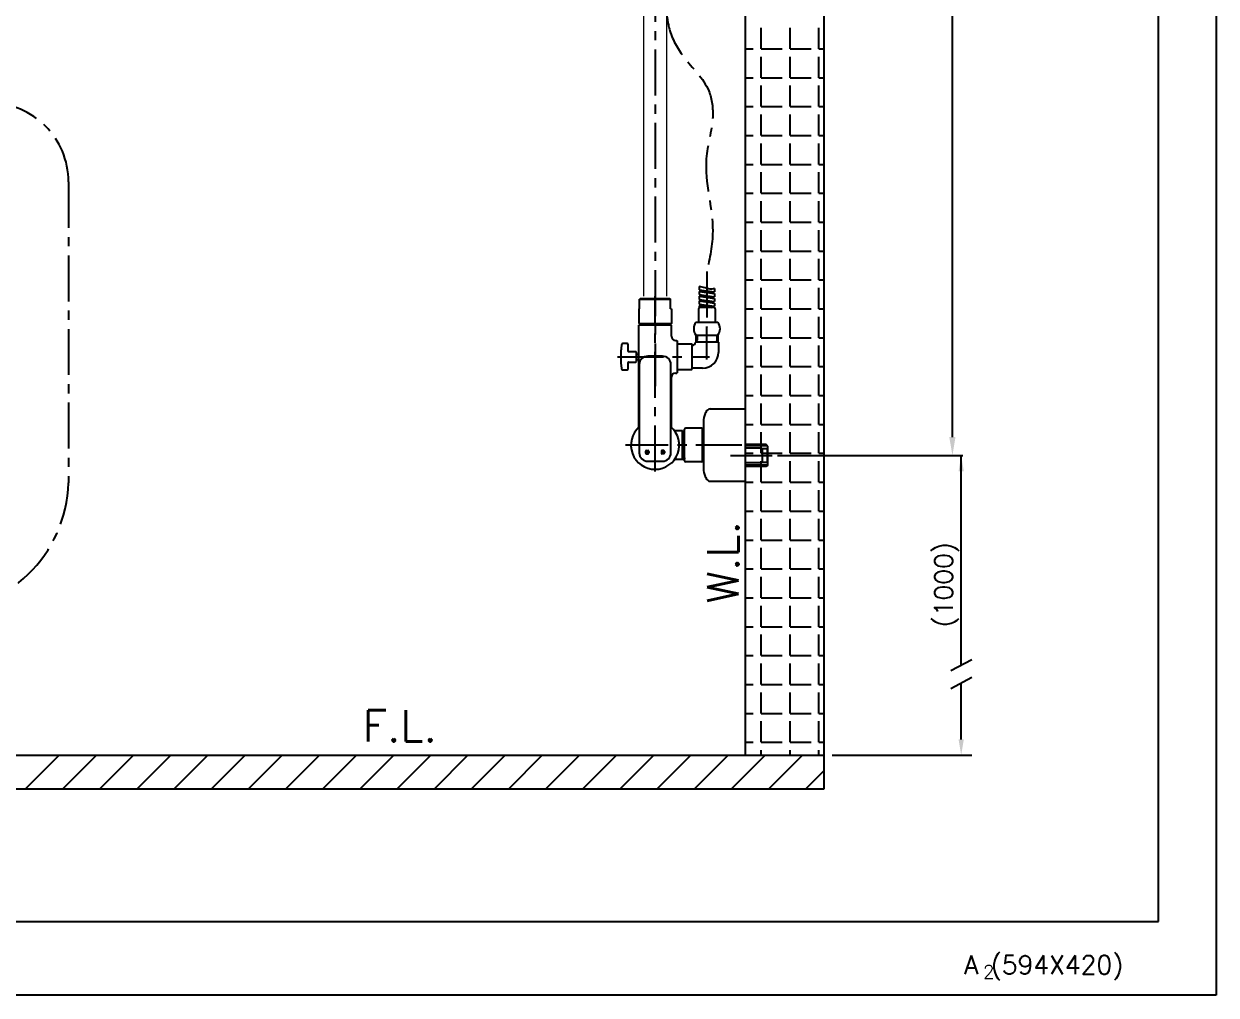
# Model space of a CAD drawing. Extents: x -5853 to -5433, y -3863 to -3269.
# Drawn here: x -5659.5 to -5432.7, y -3863.4 to -3678.5 of the extents above; entities that cross this region are included whole.
import ezdxf

# ---------------------------------------------------------------- set-up
doc = ezdxf.new("R2010")
doc.units = 0
doc.header["$LTSCALE"] = 7
doc.linetypes.add('CENTER', pattern=[2, 1.25, -0.25, 0.25, -0.25])
doc.layers.get('0').update_dxf_attribs({"color": 2, "linetype": 'CONTINUOUS'})
doc.layers.get('Defpoints').update_dxf_attribs({"linetype": 'CONTINUOUS'})
for name, color, linetype in [('CL', 1, 'CENTER'), ('D', 2, 'CONTINUOUS'), ('DWG', 7, 'CONTINUOUS'), ('HT', 3, 'CONTINUOUS')]:
    doc.layers.add(name, color=color, linetype=linetype)
doc.styles.add('DD', font='romans', dxfattribs={"bigfont": 'GHS.shx'})
doc.styles.add('GHS', font='ROMANS.shx', dxfattribs={"bigfont": 'GHS.shx'})
doc.dimstyles.new('DWJ', dxfattribs={"dimscale": 0, "dimtxt": 3.5, "dimasz": 3.5, "dimexe": 2, "dimexo": 1, "dimgap": 1, "dimtad": 1, "dimdec": 4, "dimdsep": 46, "dimtxsty": 'DD', "dimcen": 3, "dimclrd": 2, "dimclre": 2, "dimclrt": 2, "dimadec": 3, "dimazin": 2, "dimtfac": 1, "dimtdec": 4, "dimtmove": 0, "dimatfit": 3, "dimfxl": 1, "dimtvp": 1, "dimtolj": 1, "dimtzin": 0, "dimlwd": -1, "dimlwe": -1, "dimarcsym": 0})

# ---------------------------------------------------------------- blocks, each defined once
blk = doc.blocks.new('*D0')
at = {"layer": 'Defpoints', "color": 0, "transparency": 16777216}
for p in [(-5515.08, -3569.72), (-5482.85, -3569.72), (-5517.14, -3760.7)]:
    blk.add_point(p, dxfattribs=at)
at = {"layer": 'DWG', "color": 2, "transparency": 16777216}
for p, q in [((-5514.08, -3569.72), (-5480.85, -3569.72)), ((-5482.85, -3757.2), (-5482.85, -3573.22)), ((-5516.14, -3760.7), (-5480.85, -3760.7))]:
    blk.add_line(p, q, dxfattribs=at)
for points in [[(-5483.44, -3573.22), (-5482.27, -3573.22), (-5482.85, -3569.72)], [(-5483.44, -3757.2), (-5482.27, -3757.2), (-5482.85, -3760.7)]]:
    blk.add_solid(points, dxfattribs=at)
at = {"layer": 'DWG', "color": 2, "transparency": 16777216, "insert": (-5486.52, -3665.21), "char_height": 3.5, "attachment_point": 5, "rotation": 90, "style": 'DD'}
blk.add_mtext('\\A1;(806)', dxfattribs=at)

msp = doc.modelspace()

# ---------------------------------------------------------------- hatches: boundary and pattern name
at = {"layer": 'D'}
for color, points in [(5, [(-5540.78848, -3759.74823, -0.414213562), (-5540.62848, -3759.90823), (-5540.62848, -3760.18823, -0.414213562), (-5540.78848, -3760.34823), (-5541.06848, -3760.34823, -0.414213562), (-5541.22848, -3760.18823), (-5541.22848, -3759.90823, -0.414213562), (-5541.06848, -3759.74823)]), (1, [(-5537.78848, -3759.74823, -0.414213562), (-5537.62848, -3759.90823), (-5537.62848, -3760.18823, -0.414213562), (-5537.78848, -3760.34823), (-5538.06848, -3760.34823, -0.414213562), (-5538.22848, -3760.18823), (-5538.22848, -3759.90823, -0.414213562), (-5538.06848, -3759.74823)])]:
    msp.add_hatch(color=color, dxfattribs=at).paths.add_polyline_path(points)

# ---------------------------------------------------------------- linework, layer by layer
for p, q in [((-5432.66386, -3269.41196), (-5432.66386, -3863.41196)), ((-5533.82848, -3756.30262), (-5534.21663, -3756.07852)), ((-5533.82848, -3761.14262), (-5534.21663, -3761.36672)), ((-5481.18238, -3800.56675), (-5481.18238, -3760.70167)), ((-5481.18238, -3814.74376), (-5481.18238, -3803.96502)), ((-5505.72849, -3817.74376), (-5479.18238, -3817.74376)), ((-5432.66386, -3863.41196), (-5852.66386, -3863.41196))]:
    msp.add_line(p, q)
at = {"color": 4}
for p, q in [((-5443.66386, -3849.41196), (-5443.66386, -3300.41196)), ((-5818.66386, -3849.41196), (-5443.66386, -3849.41196))]:
    msp.add_line(p, q, dxfattribs=at)
at = {"color": 7, "linetype": 'Continuous', "lineweight": 15}
for p, q in [((-5541.62848, -3572.46319), (-5541.62848, -3730.36303)), ((-5537.22848, -3572.46319), (-5537.22848, -3730.36303))]:
    msp.add_line(p, q, dxfattribs=at)
at = {"color": 7, "linetype": 'Continuous'}
for p, q in [((-5544.77223, -3739.40167), (-5545.60078, -3739.40167)), ((-5544.57223, -3740.80167), (-5544.57223, -3739.60167)), ((-5544.47223, -3740.90167), (-5543.07223, -3740.90167)), ((-5542.97223, -3742.80167), (-5542.97223, -3741.00167)), ((-5544.57223, -3744.20167), (-5544.57223, -3743.00167)), ((-5544.47223, -3742.90167), (-5543.07223, -3742.90167)), ((-5542.42848, -3743.38823), (-5542.42848, -3760.18823)), ((-5538.02848, -3741.78823), (-5540.82848, -3741.78823)), ((-5536.42848, -3760.18823), (-5536.42848, -3743.38823)), ((-5545.80105, -3744.21443), (-5545.79859, -3744.23101)), ((-5545.60076, -3744.40167), (-5544.77223, -3744.40167)), ((-5541.22848, -3759.90823), (-5541.22848, -3760.18823)), ((-5541.06848, -3759.74823), (-5540.78848, -3759.74823)), ((-5541.06848, -3760.34823), (-5540.78848, -3760.34823)), ((-5540.62848, -3759.90823), (-5540.62848, -3760.18823)), ((-5538.22848, -3759.90823), (-5538.22848, -3760.18823)), ((-5537.78848, -3759.74823), (-5538.06848, -3759.74823)), ((-5537.78848, -3760.34823), (-5538.06848, -3760.34823)), ((-5537.62848, -3759.90823), (-5537.62848, -3760.18823)), ((-5540.82848, -3761.78823), (-5538.02848, -3761.78823))]:
    msp.add_line(p, q, dxfattribs=at)
at = {"color": 7}
msp.add_line((-5534.22848, -3760.72261), (-5534.22848, -3756.76261), dxfattribs=at)
msp.add_line((-5534.22848, -3760.72261), (-5534.22848, -3756.76261), dxfattribs=at)
at = {"color": 7, "linetype": 'Continuous'}
for centre, radius, start, end in [((-5544.77223, -3739.60167), 0.2, 0, 90), ((-5544.47223, -3740.80167), 0.1, 180, 270), ((-5543.07223, -3741.00167), 0.1, 0, 90), ((-5544.47223, -3743.00167), 0.1, 90, 180), ((-5543.07223, -3742.80167), 0.1, 270, 0), ((-5540.82848, -3743.38823), 1.6, 90, 179.9999984), ((-5538.02848, -3743.38823), 1.6, 0, 89.9999984), ((-5544.77223, -3744.20167), 0.2, 270, 0), ((-5540.82848, -3760.18823), 1.6, 180, 269.9999984), ((-5541.06848, -3759.90823), 0.16, 90, 180), ((-5541.06848, -3760.18823), 0.16, 180, 270), ((-5540.78848, -3759.90823), 0.16, 0, 90), ((-5540.78848, -3760.18823), 0.16, 270, 0), ((-5538.06848, -3759.90823), 0.16, 90, 180), ((-5538.06848, -3760.18823), 0.16, 180, 270), ((-5538.02848, -3760.18823), 1.6, 270, 359.9999984), ((-5537.78848, -3759.90823), 0.16, 0, 90), ((-5537.78848, -3760.18823), 0.16, 270, 0)]:
    msp.add_arc(centre, radius, start, end, dxfattribs=at)
for points in [[(-5545.89312, -3740.33037), (-5545.92179, -3740.64769), (-5545.97223, -3741.90167)], [(-5545.79859, -3739.57231), (-5545.79892, -3739.5745), (-5545.7998, -3739.58044), (-5545.80066, -3739.58622), (-5545.80151, -3739.592), (-5545.80246, -3739.5984), (-5545.80373, -3739.60706), (-5545.8052, -3739.6171), (-5545.8068, -3739.62807), (-5545.80851, -3739.63989), (-5545.81031, -3739.65232), (-5545.81214, -3739.66508), (-5545.81397, -3739.67791), (-5545.8158, -3739.69086), (-5545.81766, -3739.70403), (-5545.81954, -3739.71748), (-5545.82146, -3739.73124), (-5545.82341, -3739.74536), (-5545.82541, -3739.75988), (-5545.82745, -3739.77484), (-5545.82953, -3739.79019), (-5545.83164, -3739.8059), (-5545.83378, -3739.82193), (-5545.83594, -3739.83824), (-5545.83812, -3739.85481), (-5545.84031, -3739.87163), (-5545.84251, -3739.88869), (-5545.84473, -3739.90598), (-5545.84696, -3739.9235), (-5545.84919, -3739.94125), (-5545.85143, -3739.95922), (-5545.85368, -3739.97741), (-5545.85593, -3739.99581), (-5545.85819, -3740.01441), (-5545.86045, -3740.03322), (-5545.8627, -3740.05223), (-5545.86496, -3740.07143), (-5545.86722, -3740.09082), (-5545.86948, -3740.11043), (-5545.87174, -3740.1303), (-5545.87401, -3740.1505), (-5545.8763, -3740.17107), (-5545.87861, -3740.19208), (-5545.88095, -3740.21358), (-5545.88331, -3740.23562), (-5545.88571, -3740.25827), (-5545.88814, -3740.28157), (-5545.89061, -3740.30558), (-5545.89312, -3740.33037)], [(-5545.60078, -3739.40167), (-5545.67477, -3739.41586), (-5545.73139, -3739.45021), (-5545.77369, -3739.50116), (-5545.79859, -3739.57217)], [(-5545.97223, -3741.90167), (-5545.93029, -3743.04493)], [(-5545.79857, -3744.2312), (-5545.77365, -3744.30221), (-5545.73135, -3744.35315), (-5545.67474, -3744.38748), (-5545.60076, -3744.40167)]]:
    msp.add_spline(points, degree=3, dxfattribs=at)
msp.add_open_spline([(-5545.93029, -3743.04493), (-5545.92752, -3743.08184), (-5545.89819, -3743.47298), (-5545.84722, -3743.86207), (-5545.80105, -3744.21443)], degree=3, knots=[0, 0, 0, 0, 0.555213643, 5.883441277, 5.883441277, 5.883441277, 5.883441277], dxfattribs=at)
for points in [[(-5481.68238, -3763.70167), (-5480.68238, -3763.70167), (-5481.18238, -3760.70167)], [(-5481.68238, -3814.74376), (-5480.68238, -3814.74376), (-5481.18238, -3817.74376)]]:
    msp.add_solid(points)
at = {"layer": 'CL'}
for p, q in [((-5539.42849, -3501.39997), (-5539.42849, -3747.50424)), ((-5651.04536, -3708.616), (-5651.04536, -3765.86236)), ((-5529.56848, -3725.69728), (-5529.56848, -3736.27409)), ((-5539.42848, -3763.72262), (-5539.42848, -3730.36303)), ((-5529.56848, -3742.38747), (-5529.56848, -3736.13593)), ((-5529.56848, -3742.38747), (-5529.56848, -3736.13593)), ((-5546.59223, -3741.90167), (-5529.09371, -3741.90167)), ((-5522.91359, -3758.72262), (-5545.02848, -3758.72262)), ((-5522.91359, -3758.72262), (-5543.99314, -3758.72262)), ((-5525.06266, -3760.70167), (-5517.14268, -3760.70167))]:
    msp.add_line(p, q, dxfattribs=at)
for centre, radius, start, end in [((-5666.04536, -3708.616), 15, 0, 90), ((-5676.3525, -3765.13416), 25.31762, 181.6482022, 358.3517978)]:
    msp.add_arc(centre, radius, start, end, dxfattribs=at)
msp.add_spline([(-5537.30418, -3676.27145), (-5536.70682, -3679.5209), (-5533.99717, -3684.78081), (-5529.21121, -3691.30536), (-5528.47074, -3696.2784), (-5529.69198, -3704.21429), (-5528.47074, -3718.01053), (-5529.56848, -3725.69729)], degree=3, dxfattribs=at)
at = {"layer": 'D'}
for p, q in [((-5531.66398, -3739.10167), (-5531.43848, -3738.71109)), ((-5531.66398, -3739.10167), (-5531.43848, -3738.71109)), ((-5531.66398, -3739.10167), (-5531.43848, -3738.71109)), ((-5531.66398, -3739.10167), (-5531.43848, -3738.71109)), ((-5531.43848, -3737.77351), (-5531.43848, -3738.71109)), ((-5531.43848, -3737.77351), (-5531.43848, -3738.71109)), ((-5531.43848, -3738.70167), (-5531.43848, -3738.71109)), ((-5531.43848, -3738.70167), (-5531.43848, -3738.71109)), ((-5527.69848, -3737.77351), (-5527.69848, -3738.71109)), ((-5527.69848, -3737.77351), (-5527.69848, -3738.71109)), ((-5527.69848, -3738.70167), (-5527.69848, -3738.71109)), ((-5527.69848, -3738.70167), (-5527.69848, -3738.71109)), ((-5527.47298, -3739.10167), (-5527.69848, -3738.71109)), ((-5527.47298, -3739.10167), (-5527.69848, -3738.71109)), ((-5527.47298, -3739.10167), (-5527.69848, -3738.71109)), ((-5527.47298, -3739.10167), (-5527.69848, -3738.71109)), ((-5533.80954, -3756.30262), (-5533.82848, -3756.30262)), ((-5533.80954, -3756.30262), (-5533.82848, -3756.30262)), ((-5518.03798, -3758.84167), (-5522.22849, -3758.84167)), ((-5533.80954, -3761.14262), (-5533.82848, -3761.14262)), ((-5533.80954, -3761.14262), (-5533.82848, -3761.14262)), ((-5533.80954, -3761.14262), (-5533.82848, -3761.14262)), ((-5533.80954, -3761.14262), (-5533.82848, -3761.14262)), ((-5518.03798, -3762.56167), (-5522.22849, -3762.56167)), ((-5483.18238, -3801.63096), (-5479.18238, -3799.50254)), ((-5483.18238, -3805.02924), (-5479.18238, -3802.90081))]:
    msp.add_line(p, q, dxfattribs=at)
at = {"layer": 'D', "color": 0}
for p, q in [((-5532.36848, -3744.25167), (-5532.36848, -3744.13167)), ((-5532.36848, -3744.25167), (-5532.36848, -3744.13167)), ((-5533.82848, -3761.14262), (-5533.82848, -3761.36672))]:
    msp.add_line(p, q, dxfattribs=at)
at = {"layer": 'D'}
msp.add_spline([(-5528.11848, -3728.92292), (-5529.18024, -3728.9935), (-5529.91891, -3728.78805), (-5531.01848, -3728.54346)], degree=3, dxfattribs=at)
at = {"layer": 'DWG'}
for p, q in [((-5531.01848, -3728.54346), (-5531.01848, -3729.14936)), ((-5531.01848, -3729.14936), (-5528.11848, -3729.55693)), ((-5531.01848, -3729.44546), (-5528.11848, -3729.85303)), ((-5531.01848, -3729.44546), (-5531.01848, -3730.05136)), ((-5531.01848, -3729.44546), (-5531.01848, -3729.7794)), ((-5530.81848, -3729.47357), (-5530.81848, -3729.17747)), ((-5528.31848, -3729.82492), (-5528.31848, -3729.52882)), ((-5528.11848, -3728.92292), (-5528.11848, -3729.55693)), ((-5528.11848, -3729.85303), (-5528.11848, -3730.45893)), ((-5542.22848, -3730.80167), (-5542.37848, -3730.95167)), ((-5542.22848, -3730.80167), (-5542.37848, -3730.95167)), ((-5542.37848, -3730.95167), (-5536.47848, -3730.95167)), ((-5542.37848, -3732.80167), (-5542.37848, -3730.95167)), ((-5542.37848, -3732.80167), (-5542.37848, -3730.95167)), ((-5542.22848, -3730.80167), (-5536.62848, -3730.80167)), ((-5536.62848, -3730.80167), (-5536.47848, -3730.95167)), ((-5536.62848, -3730.80167), (-5536.47848, -3730.95167)), ((-5536.47848, -3732.80167), (-5536.47848, -3730.95167)), ((-5536.47848, -3732.80167), (-5536.47848, -3730.95167)), ((-5531.01848, -3730.05136), (-5528.11848, -3730.45893)), ((-5531.01848, -3730.37557), (-5528.11848, -3730.78314)), ((-5531.01848, -3730.37557), (-5531.01848, -3730.98147)), ((-5531.01848, -3730.98147), (-5528.11848, -3731.38904)), ((-5531.01848, -3731.27757), (-5528.11848, -3731.68514)), ((-5531.01848, -3731.27757), (-5531.01848, -3731.61151)), ((-5531.01848, -3731.27757), (-5531.01848, -3731.88347)), ((-5531.01848, -3731.88347), (-5528.11848, -3732.29104)), ((-5531.01848, -3732.17957), (-5528.64241, -3732.51351)), ((-5531.01848, -3732.17957), (-5531.01848, -3732.51351)), ((-5530.81848, -3730.40368), (-5530.81848, -3730.07947)), ((-5530.81848, -3731.30568), (-5530.81848, -3731.00958)), ((-5530.81848, -3732.20768), (-5530.81848, -3731.91158)), ((-5528.31848, -3730.75503), (-5528.31848, -3730.43082)), ((-5528.31848, -3731.65703), (-5528.31848, -3731.36093)), ((-5528.31848, -3732.51351), (-5528.31848, -3732.26293)), ((-5528.11848, -3730.78314), (-5528.11848, -3731.38904)), ((-5528.11848, -3731.68514), (-5528.11848, -3732.29104)), ((-5542.52848, -3732.80167), (-5542.52848, -3735.54167)), ((-5542.37848, -3732.80167), (-5542.52848, -3732.80167)), ((-5542.37848, -3732.80167), (-5542.52848, -3732.80167)), ((-5536.47848, -3732.80167), (-5536.32848, -3732.80167)), ((-5536.47848, -3732.80167), (-5536.32848, -3732.80167)), ((-5536.32848, -3732.80167), (-5536.32848, -3735.54167)), ((-5531.15848, -3732.77643), (-5531.15848, -3735.37351)), ((-5528.31848, -3732.51351), (-5531.01848, -3732.51351)), ((-5528.11848, -3732.51351), (-5528.31848, -3732.51351)), ((-5527.97848, -3732.77643), (-5527.97848, -3735.37351)), ((-5542.52848, -3735.54167), (-5542.46848, -3735.60167)), ((-5542.52848, -3748.70389), (-5542.52848, -3735.90167)), ((-5536.32848, -3735.90167), (-5542.52848, -3735.90167)), ((-5536.38848, -3735.60167), (-5542.46848, -3735.60167)), ((-5542.22848, -3735.90167), (-5542.22848, -3735.60167)), ((-5536.62848, -3735.90167), (-5536.62848, -3735.60167)), ((-5536.32848, -3735.90167), (-5536.62848, -3735.90167)), ((-5536.32848, -3735.54167), (-5536.38848, -3735.60167)), ((-5536.32848, -3735.54167), (-5536.38848, -3735.60167)), ((-5536.32848, -3738.0017), (-5536.32848, -3735.90167)), ((-5536.32848, -3738.0017), (-5536.32848, -3735.90167)), ((-5527.46848, -3735.37351), (-5531.66848, -3735.37351)), ((-5535.52849, -3738.80167), (-5535.28848, -3738.80167)), ((-5535.52849, -3738.80167), (-5535.28848, -3738.80167)), ((-5535.28848, -3738.80167), (-5535.22848, -3738.86167)), ((-5535.28848, -3738.80167), (-5535.22848, -3738.86167)), ((-5535.22848, -3738.86167), (-5535.22848, -3744.94167)), ((-5531.66848, -3737.77351), (-5527.46848, -3737.77351)), ((-5531.66398, -3737.77351), (-5531.66398, -3739.10167)), ((-5531.66398, -3737.77351), (-5531.66398, -3739.10167)), ((-5531.66398, -3738.70167), (-5531.66398, -3739.10167)), ((-5531.66398, -3738.70167), (-5531.66398, -3739.10167)), ((-5531.66398, -3738.71109), (-5531.43848, -3738.71109)), ((-5531.66398, -3738.71109), (-5531.43848, -3738.71109)), ((-5531.66398, -3738.71109), (-5531.43848, -3738.71109)), ((-5531.66398, -3738.71109), (-5531.43848, -3738.71109)), ((-5527.47298, -3738.71109), (-5527.69848, -3738.71109)), ((-5527.47298, -3738.71109), (-5527.69848, -3738.71109)), ((-5527.47298, -3738.71109), (-5527.69848, -3738.71109)), ((-5527.47298, -3738.71109), (-5527.69848, -3738.71109)), ((-5527.47298, -3737.77351), (-5527.47298, -3739.10167)), ((-5527.47298, -3737.77351), (-5527.47298, -3739.10167)), ((-5527.47298, -3738.70167), (-5527.47298, -3739.10167)), ((-5527.47298, -3738.70167), (-5527.47298, -3739.10167)), ((-5535.22848, -3739.45167), (-5532.46848, -3739.45167)), ((-5535.22848, -3739.45167), (-5532.46848, -3739.45167)), ((-5532.46848, -3739.45167), (-5532.36848, -3739.55167)), ((-5532.46848, -3739.45167), (-5532.36848, -3739.55167)), ((-5532.36848, -3744.25167), (-5532.36848, -3739.55167)), ((-5527.38848, -3739.10167), (-5531.74907, -3739.10167)), ((-5527.38848, -3739.10167), (-5527.47298, -3739.10167)), ((-5527.38848, -3739.10167), (-5527.47298, -3739.10167)), ((-5527.38848, -3739.10167), (-5527.47298, -3739.10167)), ((-5527.38848, -3739.10167), (-5527.38848, -3741.07167)), ((-5527.38848, -3739.10167), (-5527.38848, -3741.07167)), ((-5527.38848, -3739.10167), (-5527.38848, -3741.07167)), ((-5527.38848, -3739.10167), (-5527.38848, -3741.07167)), ((-5542.97223, -3741.40167), (-5542.52848, -3741.40167)), ((-5542.97223, -3741.40167), (-5542.52848, -3741.40167)), ((-5542.97223, -3742.40167), (-5542.52848, -3742.40167)), ((-5542.97223, -3742.40167), (-5542.52848, -3742.40167)), ((-5542.52848, -3748.70389), (-5542.52848, -3742.40167)), ((-5542.52848, -3755.32409), (-5542.52848, -3742.42167)), ((-5542.52848, -3755.32409), (-5542.52848, -3742.42167)), ((-5536.32848, -3748.70389), (-5536.32848, -3745.7994)), ((-5536.32848, -3748.70389), (-5536.32848, -3745.7994)), ((-5536.32848, -3755.32409), (-5536.32848, -3745.80167)), ((-5536.32848, -3751.66167), (-5536.32848, -3745.80167)), ((-5535.52849, -3745.00167), (-5535.28848, -3745.00167)), ((-5535.52849, -3745.00167), (-5535.28848, -3745.00167)), ((-5535.28848, -3745.00167), (-5535.22848, -3744.94167)), ((-5535.28848, -3745.00167), (-5535.22848, -3744.94167)), ((-5535.22848, -3744.35167), (-5535.22848, -3744.94167)), ((-5535.22848, -3744.35167), (-5532.46848, -3744.35167)), ((-5535.22848, -3744.35167), (-5532.46848, -3744.35167)), ((-5532.46848, -3744.35167), (-5532.36848, -3744.25167)), ((-5532.46848, -3744.35167), (-5532.36848, -3744.25167)), ((-5532.36848, -3744.25167), (-5532.36848, -3744.06745)), ((-5530.38848, -3744.07167), (-5532.36848, -3744.07167)), ((-5530.38848, -3744.07167), (-5532.36848, -3744.07167)), ((-5528.93048, -3751.80167), (-5522.22849, -3751.80167)), ((-5525.60352, -3751.80167), (-5522.22849, -3751.80167)), ((-5525.60352, -3751.80167), (-5522.22849, -3751.80167)), ((-5530.22849, -3754.28735), (-5530.22849, -3763.11599)), ((-5530.22849, -3754.28735), (-5530.22849, -3757.10167)), ((-5530.22849, -3754.31171), (-5530.22849, -3757.10167)), ((-5530.22849, -3754.31171), (-5530.22849, -3757.10167)), ((-5534.22848, -3756.02262), (-5535.70416, -3756.02262)), ((-5534.22848, -3756.02262), (-5535.70416, -3756.02262)), ((-5534.22848, -3761.42248), (-5534.22848, -3756.02273)), ((-5534.22848, -3761.42248), (-5534.22848, -3756.02273)), ((-5534.22848, -3756.07852), (-5533.80954, -3756.07852)), ((-5534.22848, -3756.07852), (-5533.80954, -3756.07852)), ((-5533.82848, -3756.30262), (-5533.82848, -3756.07852)), ((-5533.80954, -3761.70167), (-5533.80954, -3755.70167)), ((-5530.62849, -3755.50167), (-5533.60954, -3755.50167)), ((-5530.62849, -3755.50167), (-5533.60954, -3755.50167)), ((-5530.42849, -3761.70167), (-5530.42849, -3755.70167)), ((-5530.22849, -3756.60167), (-5530.42849, -3756.60167)), ((-5530.22849, -3756.60167), (-5530.42849, -3756.60167)), ((-5530.22849, -3755.70167), (-5530.22849, -3756.62167)), ((-5530.22849, -3755.70167), (-5530.22849, -3756.62167)), ((-5518.27798, -3758.60167), (-5522.22849, -3758.60167)), ((-5519.37798, -3759.30167), (-5522.22849, -3759.30167)), ((-5518.07798, -3759.40167), (-5519.1134, -3759.40167)), ((-5517.97798, -3758.90167), (-5518.27798, -3758.60167)), ((-5517.97798, -3759.30167), (-5518.07798, -3759.40167)), ((-5518.07798, -3759.40167), (-5518.07798, -3762.00167)), ((-5517.97798, -3762.50167), (-5517.97798, -3758.90167)), ((-5534.22848, -3761.42262), (-5535.69628, -3761.42262)), ((-5534.22848, -3761.42262), (-5535.69628, -3761.42262)), ((-5534.22848, -3761.36672), (-5533.80954, -3761.36672)), ((-5534.22848, -3761.36672), (-5533.80954, -3761.36672)), ((-5533.80954, -3761.42167), (-5533.80954, -3761.36672)), ((-5533.80954, -3761.70167), (-5533.80954, -3761.36672)), ((-5533.80954, -3761.42167), (-5533.80954, -3761.36672)), ((-5530.22849, -3760.80167), (-5530.42849, -3760.80167)), ((-5530.22849, -3760.80167), (-5530.42849, -3760.80167)), ((-5530.22849, -3760.78167), (-5530.22849, -3761.70167)), ((-5530.22849, -3760.78167), (-5530.22849, -3761.70167)), ((-5518.97798, -3761.70167), (-5518.97798, -3759.70167)), ((-5530.62849, -3761.90167), (-5533.62849, -3761.90167)), ((-5530.62849, -3761.90167), (-5533.62849, -3761.90167)), ((-5519.37798, -3762.10167), (-5522.22849, -3762.10167)), ((-5518.27798, -3762.80167), (-5522.22849, -3762.80167)), ((-5518.07798, -3762.00167), (-5519.1134, -3762.00167)), ((-5517.97798, -3762.50167), (-5518.27798, -3762.80167)), ((-5518.07798, -3762.00167), (-5517.97798, -3762.10167)), ((-5528.93048, -3765.60167), (-5522.22849, -3765.60167)), ((-5528.93048, -3765.60167), (-5522.22849, -3765.60167)), ((-5525.60352, -3765.60167), (-5522.22849, -3765.60167))]:
    msp.add_line(p, q, dxfattribs=at)
for centre, radius, start, end in [((-5530.85862, -3732.76737), 0.3, 122.2, 181.7323653), ((-5528.27834, -3732.76737), 0.3, 358.2676347, 57.8), ((-5530.06848, -3736.57351), 2, 143.1301024, 216.8698976), ((-5529.06848, -3736.57351), 2, 323.1301024, 36.8698976), ((-5535.52849, -3738.00167), 0.8, 180.0022203, 269.9995251), ((-5535.52849, -3738.00167), 0.8, 180.0022203, 269.9995251), ((-5532.3559, -3739.1286), 0.60742, 268.8129639, 359.7102295), ((-5532.3559, -3739.1286), 0.60742, 268.8129639, 359.7102295), ((-5530.38848, -3741.07167), 3, 270, 0), ((-5535.52849, -3745.80167), 0.8, 90.0004562, 179.9979412), ((-5535.52849, -3745.80167), 0.8, 90.0004562, 179.9979412), ((-5525.53172, -3754.46167), 4.7, 157.8647427, 177.8744933), ((-5525.53172, -3754.46167), 4.7, 157.8647427, 177.8744933), ((-5528.11583, -3753.38278), 1.9, 132.7556585, 158.6397013), ((-5528.11583, -3753.38278), 1.9, 132.7556585, 158.6397013), ((-5528.93048, -3752.50167), 0.7, 90, 132.7556585), ((-5528.93048, -3752.50167), 0.7, 90, 132.7556585), ((-5539.42848, -3758.72262), 4.6, 130.7057066, 49.2942929), ((-5539.42848, -3758.72262), 4.6, 130.7057066, 49.2942929), ((-5533.60954, -3755.70167), 0.2, 90, 180), ((-5533.60954, -3755.70167), 0.2, 90, 180), ((-5530.62849, -3755.70167), 0.2, 0, 90), ((-5530.62849, -3755.70167), 0.2, 0, 90), ((-5519.37798, -3759.70167), 0.4, 0, 90), ((-5533.60954, -3761.70167), 0.2, 180, 270), ((-5533.60954, -3761.70167), 0.2, 180, 270), ((-5530.62849, -3761.70167), 0.2, 270, 0), ((-5530.62849, -3761.70167), 0.2, 270, 0), ((-5519.37798, -3761.70167), 0.4, 270, 0), ((-5525.53172, -3762.94167), 4.7, 182.1255067, 202.1352573), ((-5525.53172, -3762.94167), 4.7, 182.1255067, 202.1352573), ((-5528.11583, -3764.02056), 1.9, 201.3602987, 227.2443415), ((-5528.11583, -3764.02056), 1.9, 201.3602987, 227.2443415), ((-5528.93048, -3764.90167), 0.7, 227.2443415, 270), ((-5528.93048, -3764.90167), 0.7, 227.2443415, 270)]:
    msp.add_arc(centre, radius, start, end, dxfattribs=at)
at = {"layer": 'HT', "ltscale": 0.5}
for p, q in [((-5522.22849, -3817.74376), (-5522.22849, -3370.64376)), ((-5507.22849, -3824.14376), (-5507.22849, -3370.64376)), ((-5519.2405, -3683.27635), (-5519.2405, -3679.27635)), ((-5513.7405, -3683.27635), (-5513.7405, -3679.27635)), ((-5508.2405, -3683.27635), (-5508.2405, -3679.27635)), ((-5522.22849, -3683.27635), (-5520.7405, -3683.27635)), ((-5519.2405, -3683.27635), (-5515.2405, -3683.27635)), ((-5513.7405, -3683.27635), (-5509.7405, -3683.27635)), ((-5508.2405, -3683.27635), (-5507.22849, -3683.27635)), ((-5519.2405, -3688.77635), (-5519.2405, -3684.77635)), ((-5513.7405, -3688.77635), (-5513.7405, -3684.77635)), ((-5508.2405, -3688.77635), (-5508.2405, -3684.77635)), ((-5522.22849, -3688.77635), (-5520.7405, -3688.77635)), ((-5519.2405, -3688.77635), (-5515.2405, -3688.77635)), ((-5513.7405, -3688.77635), (-5509.7405, -3688.77635)), ((-5508.2405, -3688.77635), (-5507.22849, -3688.77635)), ((-5519.2405, -3694.27635), (-5519.2405, -3690.27635)), ((-5513.7405, -3694.27635), (-5513.7405, -3690.27635)), ((-5508.2405, -3694.27635), (-5508.2405, -3690.27635)), ((-5522.22849, -3694.27635), (-5520.7405, -3694.27635)), ((-5519.2405, -3694.27635), (-5515.2405, -3694.27635)), ((-5519.2405, -3699.77635), (-5519.2405, -3695.77635)), ((-5513.7405, -3694.27635), (-5509.7405, -3694.27635)), ((-5513.7405, -3699.77635), (-5513.7405, -3695.77635)), ((-5508.2405, -3694.27635), (-5507.22849, -3694.27635)), ((-5508.2405, -3699.77635), (-5508.2405, -3695.77635)), ((-5522.22849, -3699.77635), (-5520.7405, -3699.77635)), ((-5519.2405, -3699.77635), (-5515.2405, -3699.77635)), ((-5513.7405, -3699.77635), (-5509.7405, -3699.77635)), ((-5508.2405, -3699.77635), (-5507.22849, -3699.77635)), ((-5519.2405, -3705.27635), (-5519.2405, -3701.27635)), ((-5513.7405, -3705.27635), (-5513.7405, -3701.27635)), ((-5508.2405, -3705.27635), (-5508.2405, -3701.27635)), ((-5522.22849, -3705.27635), (-5520.7405, -3705.27635)), ((-5519.2405, -3705.27635), (-5515.2405, -3705.27635)), ((-5519.2405, -3710.77635), (-5519.2405, -3706.77635)), ((-5513.7405, -3705.27635), (-5509.7405, -3705.27635)), ((-5513.7405, -3710.77635), (-5513.7405, -3706.77635)), ((-5508.2405, -3705.27635), (-5507.22849, -3705.27635)), ((-5508.2405, -3710.77635), (-5508.2405, -3706.77635)), ((-5522.22849, -3710.77635), (-5520.7405, -3710.77635)), ((-5519.2405, -3710.77635), (-5515.2405, -3710.77635)), ((-5513.7405, -3710.77635), (-5509.7405, -3710.77635)), ((-5508.2405, -3710.77635), (-5507.22849, -3710.77635)), ((-5519.2405, -3716.27635), (-5519.2405, -3712.27635)), ((-5513.7405, -3716.27635), (-5513.7405, -3712.27635)), ((-5508.2405, -3716.27635), (-5508.2405, -3712.27635)), ((-5522.22849, -3716.27635), (-5520.7405, -3716.27635)), ((-5519.2405, -3716.27635), (-5515.2405, -3716.27635)), ((-5513.7405, -3716.27635), (-5509.7405, -3716.27635)), ((-5508.2405, -3716.27635), (-5507.22849, -3716.27635)), ((-5519.2405, -3721.77635), (-5519.2405, -3717.77635)), ((-5513.7405, -3721.77635), (-5513.7405, -3717.77635)), ((-5508.2405, -3721.77635), (-5508.2405, -3717.77635)), ((-5522.22849, -3721.77635), (-5520.7405, -3721.77635)), ((-5519.2405, -3721.77635), (-5515.2405, -3721.77635)), ((-5513.7405, -3721.77635), (-5509.7405, -3721.77635)), ((-5508.2405, -3721.77635), (-5507.22849, -3721.77635)), ((-5519.2405, -3727.27635), (-5519.2405, -3723.27635)), ((-5513.7405, -3727.27635), (-5513.7405, -3723.27635)), ((-5508.2405, -3727.27635), (-5508.2405, -3723.27635)), ((-5522.22849, -3727.27635), (-5520.7405, -3727.27635)), ((-5519.2405, -3727.27635), (-5515.2405, -3727.27635)), ((-5513.7405, -3727.27635), (-5509.7405, -3727.27635)), ((-5508.2405, -3727.27635), (-5507.22849, -3727.27635)), ((-5519.2405, -3732.77635), (-5519.2405, -3728.77635)), ((-5513.7405, -3732.77635), (-5513.7405, -3728.77635)), ((-5508.2405, -3732.77635), (-5508.2405, -3728.77635)), ((-5522.22849, -3732.77635), (-5520.7405, -3732.77635)), ((-5519.2405, -3732.77635), (-5515.2405, -3732.77635)), ((-5519.2405, -3738.27635), (-5519.2405, -3734.27635)), ((-5513.7405, -3732.77635), (-5509.7405, -3732.77635)), ((-5513.7405, -3738.27635), (-5513.7405, -3734.27635)), ((-5508.2405, -3732.77635), (-5507.22849, -3732.77635)), ((-5508.2405, -3738.27635), (-5508.2405, -3734.27635)), ((-5522.22849, -3738.27635), (-5520.7405, -3738.27635)), ((-5519.2405, -3738.27635), (-5515.2405, -3738.27635)), ((-5513.7405, -3738.27635), (-5509.7405, -3738.27635)), ((-5508.2405, -3738.27635), (-5507.22849, -3738.27635)), ((-5519.2405, -3743.77635), (-5519.2405, -3739.77635)), ((-5513.7405, -3743.77635), (-5513.7405, -3739.77635)), ((-5508.2405, -3743.77635), (-5508.2405, -3739.77635)), ((-5522.22849, -3743.77635), (-5520.7405, -3743.77635)), ((-5519.2405, -3743.77635), (-5515.2405, -3743.77635)), ((-5519.2405, -3749.27635), (-5519.2405, -3745.27635)), ((-5513.7405, -3743.77635), (-5509.7405, -3743.77635)), ((-5513.7405, -3749.27635), (-5513.7405, -3745.27635)), ((-5508.2405, -3743.77635), (-5507.22849, -3743.77635)), ((-5508.2405, -3749.27635), (-5508.2405, -3745.27635)), ((-5522.22849, -3749.27635), (-5520.7405, -3749.27635)), ((-5519.2405, -3749.27635), (-5515.2405, -3749.27635)), ((-5513.7405, -3749.27635), (-5509.7405, -3749.27635)), ((-5508.2405, -3749.27635), (-5507.22849, -3749.27635)), ((-5519.2405, -3754.77635), (-5519.2405, -3750.77635)), ((-5513.7405, -3754.77635), (-5513.7405, -3750.77635)), ((-5508.2405, -3754.77635), (-5508.2405, -3750.77635)), ((-5522.22849, -3754.77635), (-5520.7405, -3754.77635)), ((-5519.2405, -3754.77635), (-5515.2405, -3754.77635)), ((-5513.7405, -3754.77635), (-5509.7405, -3754.77635)), ((-5508.2405, -3754.77635), (-5507.22849, -3754.77635)), ((-5519.2405, -3760.27635), (-5519.2405, -3756.27635)), ((-5513.7405, -3760.27635), (-5513.7405, -3756.27635)), ((-5508.2405, -3760.27635), (-5508.2405, -3756.27635)), ((-5522.22849, -3760.27635), (-5520.7405, -3760.27635)), ((-5519.2405, -3760.27635), (-5515.2405, -3760.27635)), ((-5513.7405, -3760.27635), (-5509.7405, -3760.27635)), ((-5508.2405, -3760.27635), (-5507.22849, -3760.27635)), ((-5519.2405, -3765.77635), (-5519.2405, -3761.77635)), ((-5513.7405, -3765.77635), (-5513.7405, -3761.77635)), ((-5508.2405, -3765.77635), (-5508.2405, -3761.77635)), ((-5522.22849, -3765.77635), (-5520.7405, -3765.77635)), ((-5519.2405, -3765.77635), (-5515.2405, -3765.77635)), ((-5513.7405, -3765.77635), (-5509.7405, -3765.77635)), ((-5508.2405, -3765.77635), (-5507.22849, -3765.77635)), ((-5519.2405, -3771.27635), (-5519.2405, -3767.27635)), ((-5513.7405, -3771.27635), (-5513.7405, -3767.27635)), ((-5508.2405, -3771.27635), (-5508.2405, -3767.27635)), ((-5522.22849, -3771.27635), (-5520.7405, -3771.27635)), ((-5519.2405, -3771.27635), (-5515.2405, -3771.27635)), ((-5519.2405, -3776.77635), (-5519.2405, -3772.77635)), ((-5513.7405, -3771.27635), (-5509.7405, -3771.27635)), ((-5513.7405, -3776.77635), (-5513.7405, -3772.77635)), ((-5508.2405, -3771.27635), (-5507.22849, -3771.27635)), ((-5508.2405, -3776.77635), (-5508.2405, -3772.77635)), ((-5522.22849, -3776.77635), (-5520.7405, -3776.77635)), ((-5519.2405, -3776.77635), (-5515.2405, -3776.77635)), ((-5513.7405, -3776.77635), (-5509.7405, -3776.77635)), ((-5508.2405, -3776.77635), (-5507.22849, -3776.77635)), ((-5519.2405, -3782.27635), (-5519.2405, -3778.27635)), ((-5513.7405, -3782.27635), (-5513.7405, -3778.27635)), ((-5508.2405, -3782.27635), (-5508.2405, -3778.27635)), ((-5522.22849, -3782.27635), (-5520.7405, -3782.27635)), ((-5519.2405, -3782.27635), (-5515.2405, -3782.27635)), ((-5519.2405, -3787.77635), (-5519.2405, -3783.77635)), ((-5513.7405, -3782.27635), (-5509.7405, -3782.27635)), ((-5513.7405, -3787.77635), (-5513.7405, -3783.77635)), ((-5508.2405, -3782.27635), (-5507.22849, -3782.27635)), ((-5508.2405, -3787.77635), (-5508.2405, -3783.77635)), ((-5522.22849, -3787.77635), (-5520.7405, -3787.77635)), ((-5519.2405, -3787.77635), (-5515.2405, -3787.77635)), ((-5513.7405, -3787.77635), (-5509.7405, -3787.77635)), ((-5508.2405, -3787.77635), (-5507.22849, -3787.77635)), ((-5519.2405, -3793.27635), (-5519.2405, -3789.27635)), ((-5513.7405, -3793.27635), (-5513.7405, -3789.27635)), ((-5508.2405, -3793.27635), (-5508.2405, -3789.27635)), ((-5522.22849, -3793.27635), (-5520.7405, -3793.27635)), ((-5519.2405, -3793.27635), (-5515.2405, -3793.27635)), ((-5513.7405, -3793.27635), (-5509.7405, -3793.27635)), ((-5508.2405, -3793.27635), (-5507.22849, -3793.27635)), ((-5519.2405, -3798.77635), (-5519.2405, -3794.77635)), ((-5513.7405, -3798.77635), (-5513.7405, -3794.77635)), ((-5508.2405, -3798.77635), (-5508.2405, -3794.77635)), ((-5522.22849, -3798.77635), (-5520.7405, -3798.77635)), ((-5519.2405, -3798.77635), (-5515.2405, -3798.77635)), ((-5519.2405, -3804.27635), (-5519.2405, -3800.27635)), ((-5513.7405, -3798.77635), (-5509.7405, -3798.77635)), ((-5513.7405, -3804.27635), (-5513.7405, -3800.27635)), ((-5508.2405, -3798.77635), (-5507.22849, -3798.77635)), ((-5508.2405, -3804.27635), (-5508.2405, -3800.27635)), ((-5522.22849, -3804.27635), (-5520.7405, -3804.27635)), ((-5519.2405, -3804.27635), (-5515.2405, -3804.27635)), ((-5513.7405, -3804.27635), (-5509.7405, -3804.27635)), ((-5508.2405, -3804.27635), (-5507.22849, -3804.27635)), ((-5519.2405, -3809.77635), (-5519.2405, -3805.77635)), ((-5513.7405, -3809.77635), (-5513.7405, -3805.77635)), ((-5508.2405, -3809.77635), (-5508.2405, -3805.77635)), ((-5522.22849, -3809.77635), (-5520.7405, -3809.77635)), ((-5519.2405, -3809.77635), (-5515.2405, -3809.77635)), ((-5519.2405, -3815.27635), (-5519.2405, -3811.27635)), ((-5513.7405, -3809.77635), (-5509.7405, -3809.77635)), ((-5513.7405, -3815.27635), (-5513.7405, -3811.27635)), ((-5508.2405, -3809.77635), (-5507.22849, -3809.77635)), ((-5508.2405, -3815.27635), (-5508.2405, -3811.27635)), ((-5522.22849, -3815.27635), (-5520.7405, -3815.27635)), ((-5519.2405, -3815.27635), (-5515.2405, -3815.27635)), ((-5513.7405, -3815.27635), (-5509.7405, -3815.27635)), ((-5508.2405, -3815.27635), (-5507.22849, -3815.27635)), ((-5760.69161, -3817.74376), (-5507.22849, -3817.74376)), ((-5659.21414, -3824.14376), (-5652.81414, -3817.74376)), ((-5652.14307, -3824.14376), (-5645.74307, -3817.74376)), ((-5645.07201, -3824.14376), (-5638.67201, -3817.74376)), ((-5638.00094, -3824.14376), (-5631.60094, -3817.74376)), ((-5630.92987, -3824.14376), (-5624.52987, -3817.74376)), ((-5623.8588, -3824.14376), (-5617.4588, -3817.74376)), ((-5616.78774, -3824.14376), (-5610.38774, -3817.74376)), ((-5609.71667, -3824.14376), (-5603.31667, -3817.74376)), ((-5602.6456, -3824.14376), (-5596.2456, -3817.74376)), ((-5595.57453, -3824.14376), (-5589.17453, -3817.74376)), ((-5588.50346, -3824.14376), (-5582.10346, -3817.74376)), ((-5581.4324, -3824.14376), (-5575.0324, -3817.74376)), ((-5574.36133, -3824.14376), (-5567.96133, -3817.74376)), ((-5567.29026, -3824.14376), (-5560.89026, -3817.74376)), ((-5560.21919, -3824.14376), (-5553.81919, -3817.74376)), ((-5553.14813, -3824.14376), (-5546.74813, -3817.74376)), ((-5546.07706, -3824.14376), (-5539.67706, -3817.74376)), ((-5539.00599, -3824.14376), (-5532.60599, -3817.74376)), ((-5531.93492, -3824.14376), (-5525.53492, -3817.74376)), ((-5524.86385, -3824.14376), (-5518.46385, -3817.74376)), ((-5519.2405, -3817.74376), (-5519.2405, -3816.77635)), ((-5517.79279, -3824.14376), (-5511.39279, -3817.74376)), ((-5513.7405, -3817.74376), (-5513.7405, -3816.77635)), ((-5508.2405, -3817.74376), (-5508.2405, -3816.77635)), ((-5510.72172, -3824.14376), (-5507.22849, -3820.65053)), ((-5760.69161, -3824.14376), (-5507.22849, -3824.14376))]:
    msp.add_line(p, q, dxfattribs=at)
at = {"layer": 'HT'}
msp.add_line((-5530.22849, -3760.76216), (-5530.268, -3760.80167), dxfattribs=at)
msp.add_line((-5530.22849, -3760.76216), (-5530.268, -3760.80167), dxfattribs=at)

# ---------------------------------------------------------------- texts
at = {"color": 7, "style": 'GHS'}
for s, height, p in [('A (594X420)', 3.5, (-5480.65001, -3859.38506)), ('2', 2.5, (-5476.99633, -3860.21703))]:
    msp.add_text(s, height=height, dxfattribs=at).set_placement(p)
at = {"insert": (-5483.93238, -3785.28331), "char_height": 3.5, "attachment_point": 5, "rotation": 90, "style": 'GHS'}
msp.add_mtext('(1000)', dxfattribs=at)
at = {"layer": 'D', "ltscale": 0.5, "style": 'GHS'}
msp.add_text('W.L.', height=6, rotation=90, dxfattribs=at).set_placement((-5523.54505, -3788.85308))
msp.add_text('F.L.', height=6, dxfattribs=at).set_placement((-5595.06426, -3815.14773))

# ---------------------------------------------------------------- dimensions: what is measured, and where the dimension line sits
at = {"layer": 'DWG'}
dim = msp.add_linear_dim(base=(-5482.85298, -3569.71894), p1=(-5517.14268, -3760.70167), p2=(-5515.08084, -3569.71894), angle=90, text='(806)', dimstyle='DWJ', override={"dimscale": 1}, dxfattribs=at)
dim.commit()
dim.dimension.update_dxf_attribs({"geometry": '*D0', "text_midpoint": (-5486.51964, -3665.21031)})

doc.saveas('drawing.dxf')
